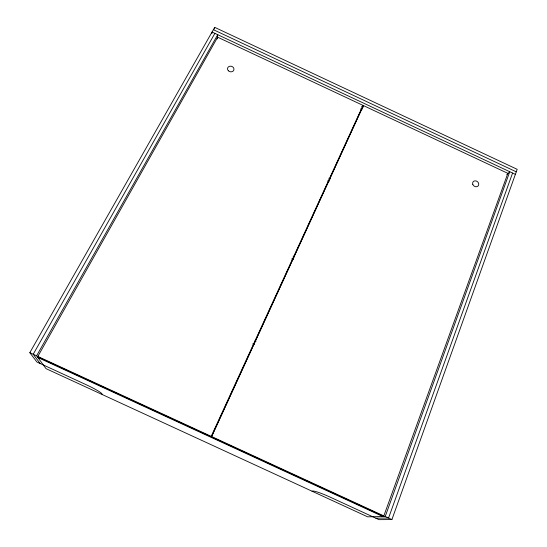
<?xml version="1.0" encoding="UTF-8"?>
<svg xmlns="http://www.w3.org/2000/svg" width="547" height="547" viewBox="0 0 547 547"><rect width="100%" height="100%" fill="white"/><g stroke="black" fill="none" stroke-linecap="round" stroke-linejoin="round"><path stroke-width="0.82" d="M211.867 33.668L212.051 32.027L515.377 174.363M214.513 29.005L214.704 27.35L517.182 169.317L391.905 519.568L379.016 519.65L330.176 497.148A15.884 1.709 23.7 0 0 312.72 491.049L311.995 491.185M217.207 38.926L217.733 34.693L36.608 355.81L46.03 368.644L367.666 516.833L385.211 516.484L391.905 519.568M512.573 173.043L388.555 518.03L375.851 518.194M383.83 515.924L507.848 173.344L363.345 105.544L211.402 436.93L382.838 515.951L383.83 515.924L211.634 436.561L211.402 436.93M385.211 516.484L509.763 171.724L506.83 174.643M211.019 436.752L363.023 105.393L217.644 37.189L37.825 356.446L38.358 357.177L211.019 436.752L211.251 436.383L37.825 356.446M211.634 436.561L363.345 105.544M362.258 106.939L363.023 105.393M38.563 356.138L37.818 357.458L382.955 516.532M214.889 33.36L33.217 354.244L40.129 363.495M102.31 394.578L102.05 393.977A15.972 1.723 25.6 0 0 86.351 384.794L36.922 362.018L29.818 352.678L214.704 27.35M29.818 352.678L36.608 355.81M254.717 341.075L255.989 341.663M252.666 343.899L254.211 344.617M293.13 256.119L294.655 256.823M291.688 258.909L293.349 259.681M328.85 178.295L330.306 178.978M327.639 180.92L329.103 181.604M213.378 29.682L516.279 171.833M361.642 106.528L363.187 107.253M360.528 108.949L362.073 109.68M228.345 70.761A3.268 2.81 15 0 0 233.829 70.057A3.268 2.81 15 0 0 230.027 66.194A3.268 2.81 15 0 0 228.345 70.761M472.779 184.373A3.248 2.783 38.1 0 0 478.03 186.042A3.248 2.783 38.1 0 0 476.239 180.995A3.248 2.783 38.1 0 0 472.779 184.373"/></g></svg>
